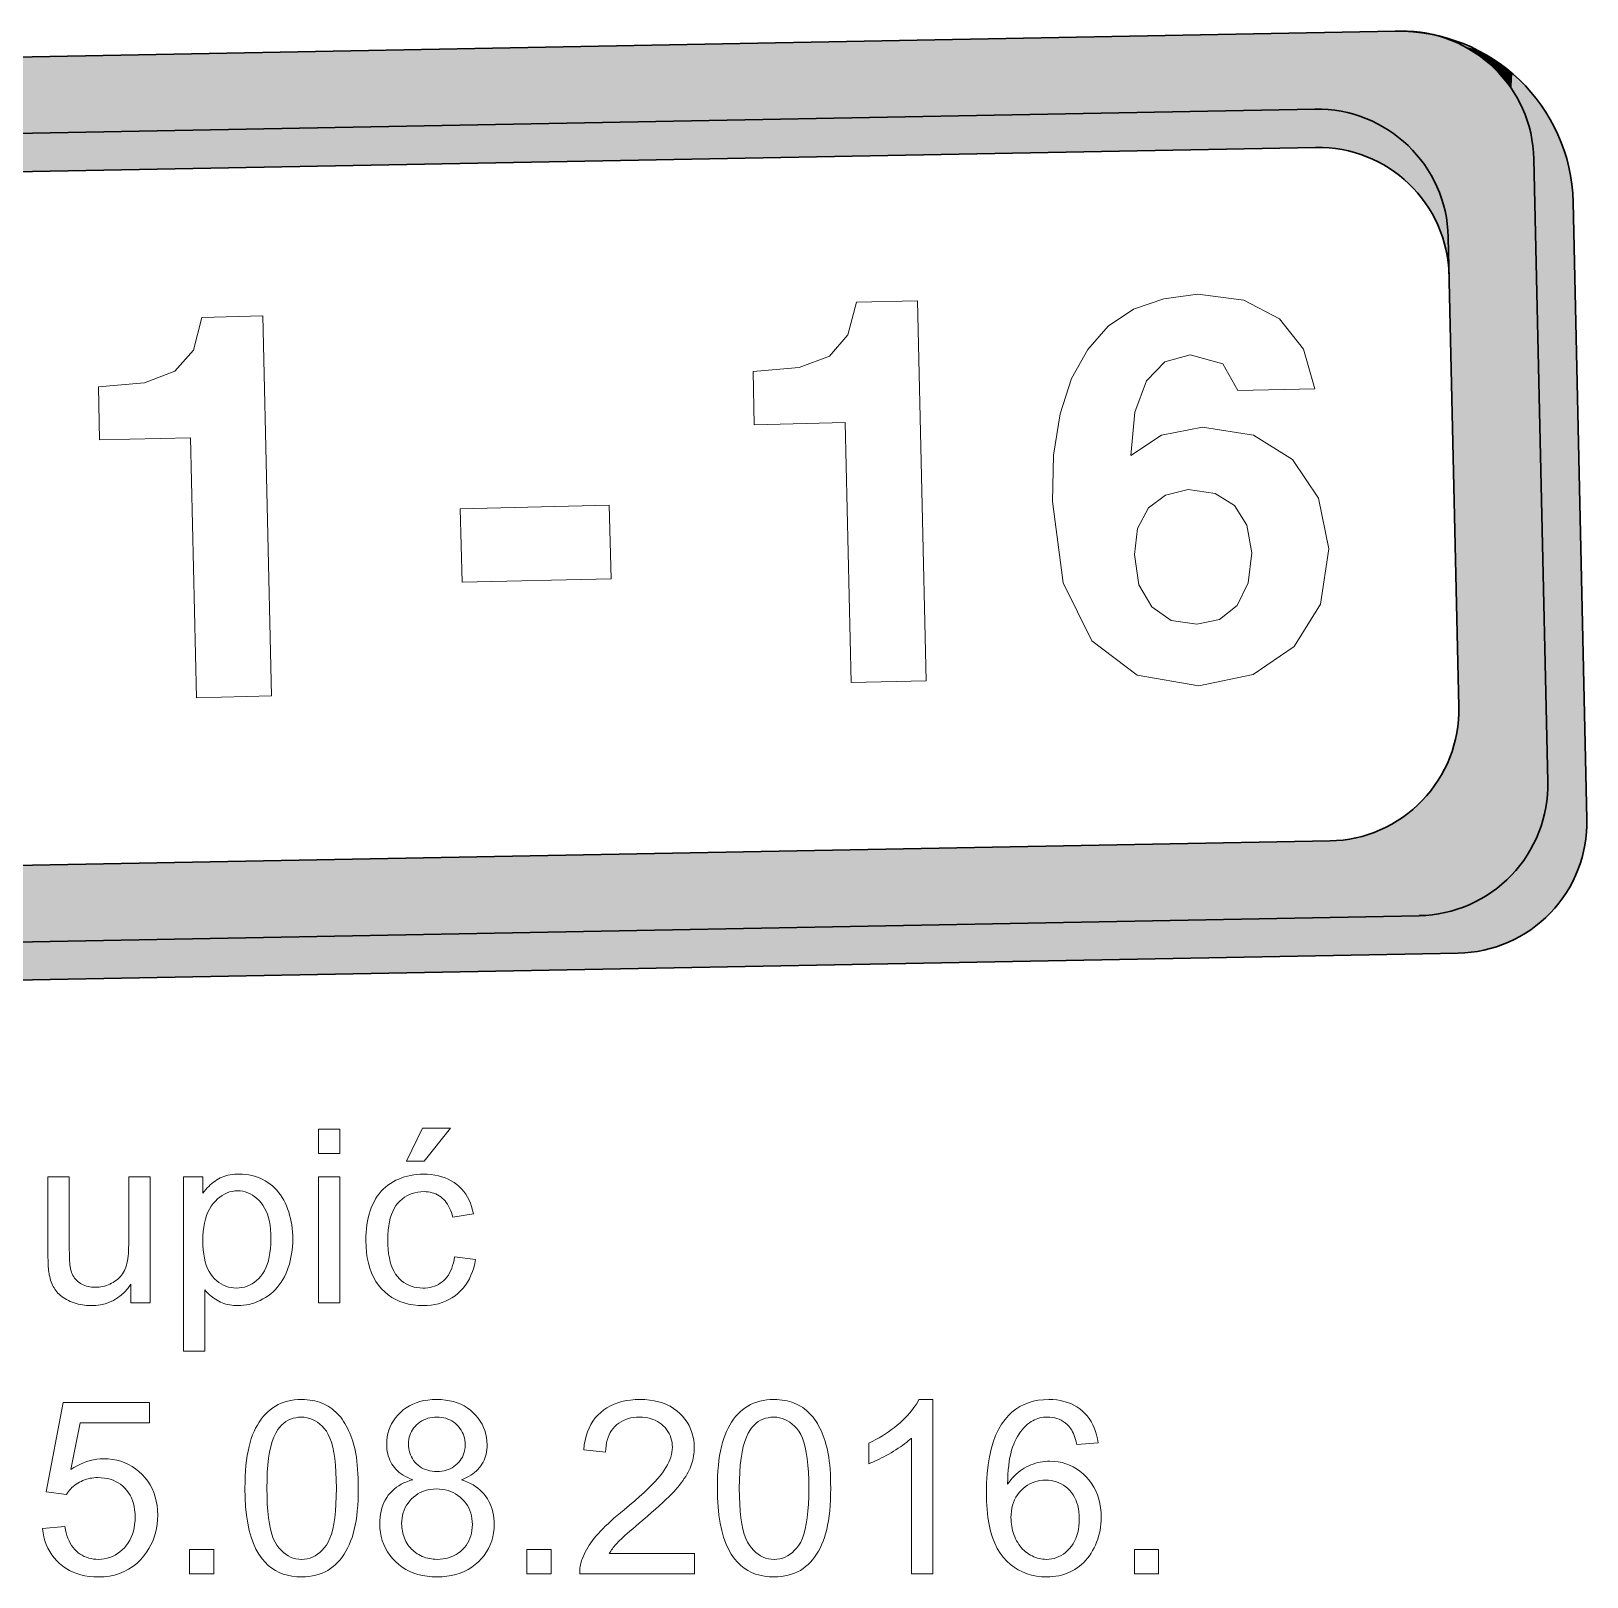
# Model space of a CAD drawing. Extents: x -99 to 297, y 0 to 420.
# Drawn here: x -55.1 to -23.76, y 61.86 to 93 of the extents above; entities that cross this region are included whole.
import ezdxf

# ---------------------------------------------------------------- set-up
doc = ezdxf.new("R2010")
doc.units = 0

msp = doc.modelspace()

# ---------------------------------------------------------------- linework, layer by layer
at = {"color": 7, "lineweight": 30}
for p, q in [((-95.924, 91.719), (-27.622, 93.001)), ((-93.91, 90.216), (-29.241, 91.43)), ((-93.123, 89.461), (-29.224, 90.66)), ((-93.6, 75.474), (-28.931, 76.688)), ((-95.546, 73.897), (-27.138, 75.181)), ((-94.652, 73.144), (-26.351, 74.426))]:
    msp.add_line(p, q, dxfattribs=at)
at = {"color": 7, "lineweight": 30, "ltscale": 0.313645}
msp.add_line((-24.827, 90.422), (-24.548, 77.879), dxfattribs=at)
at = {"color": 7, "lineweight": 30, "ltscale": 0.310971}
msp.add_line((-24.037, 89.56), (-23.761, 77.124), dxfattribs=at)
at = {"color": 7, "lineweight": 30, "ltscale": 0.236645}
msp.add_line((-26.552, 88.849), (-26.342, 79.386), dxfattribs=at)
at = {"color": 1, "lineweight": 13}
for points in [[(-38.702, 85.116), (-38.58, 79.881), (-37.068, 79.916), (-37.247, 87.572), (-38.474, 87.543), (-38.645, 86.882), (-39.018, 86.457), (-39.626, 86.223), (-40.479, 86.149), (-40.556, 86.147), (-40.531, 85.073)], [(-29.239, 85.797), (-29.466, 86.592), (-29.951, 87.205), (-30.672, 87.583), (-31.596, 87.704), (-32.284, 87.611), (-32.893, 87.4), (-33.4, 87.059), (-33.816, 86.589), (-34.142, 86.001), (-34.367, 85.294), (-34.501, 84.458), (-34.523, 83.526), (-34.309, 81.887), (-33.734, 80.717), (-32.819, 80.026), (-31.576, 79.814), (-30.485, 80.037), (-29.655, 80.604), (-29.127, 81.46), (-28.955, 82.571), (-29.166, 83.596), (-29.688, 84.373), (-30.477, 84.859), (-31.5, 85.021), (-32.329, 84.859), (-32.944, 84.451), (-32.866, 85.329), (-32.629, 85.959), (-32.265, 86.34), (-31.754, 86.484), (-31.092, 86.302), (-30.794, 85.761)], [(-51.889, 84.808), (-51.766, 79.573), (-50.255, 79.608), (-50.434, 87.264), (-51.66, 87.235), (-51.831, 86.574), (-52.205, 86.149), (-52.813, 85.915), (-53.666, 85.841), (-53.743, 85.839), (-53.718, 84.766)], [(-31.789, 83.765), (-31.25, 83.69), (-30.861, 83.447), (-30.61, 83.048), (-30.51, 82.491), (-30.583, 81.887), (-30.803, 81.432), (-31.158, 81.15), (-31.616, 81.052), (-32.133, 81.127), (-32.523, 81.403), (-32.785, 81.846), (-32.876, 82.458), (-32.812, 82.985), (-32.591, 83.396), (-32.246, 83.656)], [(-46.453, 83.379), (-46.418, 81.9), (-43.417, 81.971), (-43.452, 83.449)]]:
    msp.add_lwpolyline(points, close=True, dxfattribs=at)
at = {"color": 7, "lineweight": 13}
for points in [[(-49.309, 70.387), (-49.309, 70.881), (-48.879, 70.881), (-48.879, 70.387)], [(-47.535, 70.232), (-47.217, 70.9), (-46.654, 70.9), (-47.179, 70.232)], [(-53.088, 67.381), (-53.088, 67.754), (-53.149, 67.672), (-53.215, 67.599), (-53.285, 67.535), (-53.359, 67.479), (-53.437, 67.431), (-53.52, 67.393), (-53.606, 67.363), (-53.698, 67.341), (-53.793, 67.328), (-53.892, 67.324), (-53.937, 67.325), (-53.981, 67.327), (-54.024, 67.332), (-54.067, 67.338), (-54.109, 67.345), (-54.151, 67.355), (-54.192, 67.366), (-54.232, 67.379), (-54.272, 67.394), (-54.311, 67.41), (-54.349, 67.428), (-54.385, 67.446), (-54.419, 67.465), (-54.451, 67.486), (-54.481, 67.507), (-54.509, 67.529), (-54.535, 67.552), (-54.559, 67.576), (-54.58, 67.6), (-54.6, 67.626), (-54.619, 67.653), (-54.636, 67.68), (-54.652, 67.709), (-54.667, 67.739), (-54.681, 67.771), (-54.693, 67.803), (-54.705, 67.837), (-54.715, 67.872), (-54.725, 67.908), (-54.733, 67.945), (-54.738, 67.971), (-54.742, 68.001), (-54.746, 68.034), (-54.75, 68.07), (-54.753, 68.108), (-54.755, 68.15), (-54.757, 68.194), (-54.758, 68.242), (-54.759, 68.292), (-54.759, 68.346), (-54.759, 69.917), (-54.329, 69.917), (-54.329, 68.51), (-54.329, 68.445), (-54.328, 68.385), (-54.327, 68.328), (-54.325, 68.276), (-54.323, 68.229), (-54.32, 68.186), (-54.316, 68.147), (-54.313, 68.112), (-54.308, 68.082), (-54.303, 68.057), (-54.294, 68.024), (-54.283, 67.992), (-54.271, 67.962), (-54.256, 67.933), (-54.24, 67.906), (-54.222, 67.88), (-54.202, 67.855), (-54.18, 67.832), (-54.157, 67.811), (-54.131, 67.791), (-54.104, 67.772), (-54.076, 67.756), (-54.047, 67.741), (-54.016, 67.729), (-53.984, 67.718), (-53.951, 67.709), (-53.917, 67.703), (-53.881, 67.698), (-53.845, 67.695), (-53.807, 67.694), (-53.768, 67.695), (-53.73, 67.698), (-53.693, 67.703), (-53.656, 67.71), (-53.619, 67.719), (-53.583, 67.73), (-53.547, 67.743), (-53.512, 67.757), (-53.478, 67.774), (-53.444, 67.793), (-53.411, 67.814), (-53.38, 67.836), (-53.351, 67.859), (-53.324, 67.884), (-53.299, 67.91), (-53.276, 67.938), (-53.255, 67.967), (-53.236, 67.997), (-53.219, 68.029), (-53.204, 68.063), (-53.19, 68.099), (-53.178, 68.137), (-53.168, 68.179), (-53.159, 68.224), (-53.151, 68.272), (-53.145, 68.323), (-53.14, 68.377), (-53.136, 68.435), (-53.134, 68.495), (-53.133, 68.558), (-53.133, 69.917), (-52.704, 69.917), (-52.704, 67.381)], [(-52.03, 66.41), (-52.03, 69.917), (-51.639, 69.917), (-51.639, 69.587), (-51.611, 69.625), (-51.582, 69.661), (-51.552, 69.695), (-51.522, 69.726), (-51.491, 69.756), (-51.46, 69.784), (-51.427, 69.811), (-51.394, 69.835), (-51.36, 69.857), (-51.326, 69.877), (-51.29, 69.896), (-51.253, 69.912), (-51.215, 69.927), (-51.175, 69.939), (-51.133, 69.95), (-51.09, 69.959), (-51.046, 69.965), (-51, 69.97), (-50.952, 69.973), (-50.903, 69.974), (-50.839, 69.972), (-50.777, 69.967), (-50.715, 69.959), (-50.656, 69.947), (-50.598, 69.932), (-50.541, 69.914), (-50.486, 69.892), (-50.433, 69.867), (-50.381, 69.839), (-50.33, 69.807), (-50.282, 69.772), (-50.236, 69.735), (-50.192, 69.694), (-50.151, 69.651), (-50.113, 69.605), (-50.076, 69.557), (-50.042, 69.506), (-50.011, 69.452), (-49.982, 69.395), (-49.956, 69.335), (-49.932, 69.274), (-49.91, 69.211), (-49.891, 69.147), (-49.875, 69.082), (-49.861, 69.016), (-49.849, 68.949), (-49.84, 68.881), (-49.834, 68.811), (-49.83, 68.74), (-49.829, 68.668), (-49.83, 68.591), (-49.835, 68.516), (-49.842, 68.442), (-49.851, 68.369), (-49.864, 68.298), (-49.879, 68.229), (-49.897, 68.161), (-49.918, 68.095), (-49.942, 68.03), (-49.969, 67.967), (-49.998, 67.906), (-50.03, 67.849), (-50.064, 67.794), (-50.101, 67.741), (-50.14, 67.692), (-50.182, 67.646), (-50.226, 67.603), (-50.273, 67.562), (-50.323, 67.525), (-50.375, 67.49), (-50.428, 67.458), (-50.482, 67.43), (-50.537, 67.405), (-50.592, 67.384), (-50.648, 67.365), (-50.704, 67.35), (-50.761, 67.339), (-50.818, 67.331), (-50.876, 67.326), (-50.934, 67.324), (-50.977, 67.325), (-51.019, 67.328), (-51.059, 67.332), (-51.099, 67.338), (-51.138, 67.347), (-51.176, 67.357), (-51.214, 67.368), (-51.25, 67.382), (-51.285, 67.397), (-51.32, 67.415), (-51.354, 67.433), (-51.386, 67.453), (-51.417, 67.473), (-51.447, 67.495), (-51.475, 67.517), (-51.503, 67.541), (-51.529, 67.565), (-51.554, 67.59), (-51.578, 67.617), (-51.601, 67.644), (-51.601, 66.41)], [(-49.309, 67.381), (-49.309, 69.917), (-48.879, 69.917), (-48.879, 67.381)], [(-46.57, 68.31), (-46.148, 68.255), (-46.164, 68.17), (-46.184, 68.088), (-46.209, 68.01), (-46.238, 67.936), (-46.271, 67.866), (-46.308, 67.799), (-46.35, 67.736), (-46.397, 67.677), (-46.447, 67.622), (-46.502, 67.571), (-46.56, 67.524), (-46.621, 67.482), (-46.685, 67.445), (-46.751, 67.413), (-46.82, 67.386), (-46.891, 67.363), (-46.965, 67.346), (-47.042, 67.334), (-47.121, 67.326), (-47.203, 67.324), (-47.305, 67.327), (-47.403, 67.338), (-47.497, 67.355), (-47.587, 67.378), (-47.672, 67.409), (-47.754, 67.446), (-47.831, 67.491), (-47.905, 67.542), (-47.974, 67.6), (-48.04, 67.664), (-48.1, 67.735), (-48.154, 67.812), (-48.201, 67.895), (-48.242, 67.983), (-48.277, 68.078), (-48.305, 68.179), (-48.327, 68.285), (-48.343, 68.397), (-48.353, 68.515), (-48.356, 68.639), (-48.355, 68.721), (-48.351, 68.8), (-48.344, 68.877), (-48.334, 68.952), (-48.322, 69.024), (-48.307, 69.095), (-48.289, 69.164), (-48.269, 69.231), (-48.246, 69.295), (-48.22, 69.358), (-48.191, 69.418), (-48.16, 69.475), (-48.125, 69.529), (-48.088, 69.58), (-48.048, 69.628), (-48.005, 69.672), (-47.96, 69.714), (-47.911, 69.752), (-47.86, 69.788), (-47.806, 69.82), (-47.75, 69.849), (-47.692, 69.875), (-47.634, 69.899), (-47.575, 69.919), (-47.515, 69.936), (-47.454, 69.949), (-47.392, 69.96), (-47.329, 69.968), (-47.265, 69.972), (-47.2, 69.974), (-47.119, 69.972), (-47.041, 69.966), (-46.966, 69.955), (-46.894, 69.941), (-46.825, 69.922), (-46.759, 69.899), (-46.696, 69.872), (-46.636, 69.84), (-46.579, 69.805), (-46.525, 69.765), (-46.474, 69.722), (-46.427, 69.675), (-46.384, 69.624), (-46.345, 69.57), (-46.309, 69.512), (-46.278, 69.451), (-46.25, 69.387), (-46.225, 69.319), (-46.205, 69.247), (-46.188, 69.172), (-46.606, 69.107), (-46.619, 69.157), (-46.634, 69.204), (-46.65, 69.249), (-46.668, 69.291), (-46.689, 69.331), (-46.711, 69.368), (-46.735, 69.403), (-46.76, 69.435), (-46.788, 69.465), (-46.817, 69.492), (-46.848, 69.516), (-46.88, 69.538), (-46.914, 69.557), (-46.949, 69.574), (-46.985, 69.588), (-47.022, 69.6), (-47.061, 69.609), (-47.1, 69.616), (-47.141, 69.619), (-47.184, 69.621), (-47.247, 69.618), (-47.309, 69.611), (-47.368, 69.6), (-47.424, 69.583), (-47.478, 69.562), (-47.53, 69.537), (-47.579, 69.507), (-47.625, 69.472), (-47.67, 69.432), (-47.711, 69.388), (-47.75, 69.339), (-47.784, 69.284), (-47.815, 69.224), (-47.841, 69.158), (-47.864, 69.087), (-47.882, 69.011), (-47.896, 68.929), (-47.906, 68.842), (-47.912, 68.749), (-47.914, 68.651), (-47.912, 68.552), (-47.906, 68.458), (-47.897, 68.37), (-47.883, 68.287), (-47.865, 68.21), (-47.844, 68.139), (-47.818, 68.073), (-47.789, 68.013), (-47.756, 67.958), (-47.719, 67.909), (-47.678, 67.865), (-47.635, 67.825), (-47.59, 67.791), (-47.543, 67.761), (-47.493, 67.735), (-47.441, 67.714), (-47.386, 67.698), (-47.329, 67.687), (-47.269, 67.68), (-47.208, 67.677), (-47.158, 67.679), (-47.11, 67.683), (-47.063, 67.691), (-47.019, 67.702), (-46.975, 67.716), (-46.934, 67.733), (-46.894, 67.753), (-46.856, 67.777), (-46.82, 67.803), (-46.785, 67.832), (-46.752, 67.865), (-46.722, 67.901), (-46.694, 67.941), (-46.669, 67.983), (-46.647, 68.029), (-46.626, 68.079), (-46.609, 68.132), (-46.593, 68.188), (-46.58, 68.247)], [(-51.641, 68.635), (-51.639, 68.539), (-51.633, 68.449), (-51.623, 68.364), (-51.609, 68.284), (-51.592, 68.209), (-51.57, 68.139), (-51.544, 68.075), (-51.514, 68.015), (-51.481, 67.961), (-51.443, 67.911), (-51.402, 67.867), (-51.36, 67.827), (-51.317, 67.792), (-51.271, 67.762), (-51.224, 67.736), (-51.175, 67.715), (-51.125, 67.698), (-51.072, 67.687), (-51.019, 67.68), (-50.963, 67.677), (-50.907, 67.68), (-50.852, 67.687), (-50.799, 67.699), (-50.747, 67.716), (-50.697, 67.738), (-50.649, 67.765), (-50.602, 67.796), (-50.557, 67.832), (-50.514, 67.874), (-50.472, 67.92), (-50.434, 67.971), (-50.399, 68.027), (-50.368, 68.089), (-50.342, 68.156), (-50.319, 68.228), (-50.301, 68.306), (-50.287, 68.389), (-50.276, 68.478), (-50.27, 68.571), (-50.268, 68.67), (-50.27, 68.765), (-50.276, 68.855), (-50.286, 68.939), (-50.3, 69.019), (-50.318, 69.094), (-50.34, 69.164), (-50.366, 69.23), (-50.396, 69.29), (-50.43, 69.346), (-50.468, 69.396), (-50.508, 69.442), (-50.551, 69.483), (-50.594, 69.519), (-50.64, 69.551), (-50.686, 69.577), (-50.735, 69.599), (-50.785, 69.616), (-50.836, 69.628), (-50.889, 69.635), (-50.944, 69.637), (-50.998, 69.635), (-51.051, 69.627), (-51.103, 69.614), (-51.153, 69.596), (-51.203, 69.573), (-51.251, 69.545), (-51.297, 69.512), (-51.343, 69.473), (-51.387, 69.429), (-51.43, 69.381), (-51.47, 69.327), (-51.506, 69.269), (-51.538, 69.206), (-51.565, 69.138), (-51.588, 69.066), (-51.607, 68.989), (-51.622, 68.907), (-51.633, 68.821), (-51.639, 68.73)], [(-54.869, 62.836), (-54.418, 62.874), (-54.406, 62.809), (-54.392, 62.748), (-54.376, 62.691), (-54.356, 62.636), (-54.334, 62.585), (-54.31, 62.537), (-54.283, 62.493), (-54.253, 62.451), (-54.22, 62.413), (-54.185, 62.378), (-54.148, 62.347), (-54.109, 62.319), (-54.069, 62.294), (-54.027, 62.272), (-53.983, 62.254), (-53.939, 62.239), (-53.892, 62.227), (-53.845, 62.219), (-53.795, 62.214), (-53.744, 62.212), (-53.683, 62.215), (-53.624, 62.222), (-53.567, 62.233), (-53.511, 62.25), (-53.458, 62.271), (-53.406, 62.297), (-53.357, 62.327), (-53.309, 62.362), (-53.263, 62.402), (-53.219, 62.446), (-53.178, 62.495), (-53.142, 62.546), (-53.11, 62.601), (-53.082, 62.658), (-53.058, 62.719), (-53.039, 62.782), (-53.024, 62.849), (-53.013, 62.919), (-53.006, 62.991), (-53.004, 63.067), (-53.006, 63.139), (-53.013, 63.208), (-53.023, 63.274), (-53.037, 63.336), (-53.056, 63.396), (-53.079, 63.452), (-53.106, 63.506), (-53.137, 63.556), (-53.172, 63.603), (-53.211, 63.647), (-53.253, 63.688), (-53.299, 63.724), (-53.346, 63.756), (-53.396, 63.783), (-53.449, 63.807), (-53.505, 63.826), (-53.563, 63.841), (-53.623, 63.851), (-53.686, 63.858), (-53.752, 63.86), (-53.793, 63.859), (-53.833, 63.856), (-53.873, 63.851), (-53.911, 63.845), (-53.949, 63.836), (-53.986, 63.826), (-54.023, 63.814), (-54.058, 63.799), (-54.093, 63.783), (-54.126, 63.765), (-54.159, 63.746), (-54.19, 63.725), (-54.22, 63.704), (-54.249, 63.681), (-54.276, 63.657), (-54.301, 63.632), (-54.325, 63.606), (-54.348, 63.579), (-54.369, 63.55), (-54.389, 63.521), (-54.793, 63.573), (-54.454, 65.371), (-52.713, 65.371), (-52.713, 64.96), (-54.11, 64.96), (-54.298, 64.02), (-54.235, 64.061), (-54.171, 64.099), (-54.106, 64.132), (-54.041, 64.16), (-53.975, 64.184), (-53.909, 64.204), (-53.842, 64.22), (-53.774, 64.231), (-53.706, 64.237), (-53.637, 64.239), (-53.547, 64.236), (-53.459, 64.227), (-53.375, 64.211), (-53.293, 64.189), (-53.214, 64.16), (-53.139, 64.125), (-53.065, 64.084), (-52.995, 64.036), (-52.928, 63.982), (-52.863, 63.922), (-52.804, 63.856), (-52.75, 63.788), (-52.703, 63.715), (-52.662, 63.639), (-52.627, 63.559), (-52.599, 63.475), (-52.577, 63.388), (-52.561, 63.298), (-52.551, 63.203), (-52.548, 63.105), (-52.551, 63.012), (-52.559, 62.92), (-52.573, 62.832), (-52.593, 62.746), (-52.618, 62.662), (-52.648, 62.582), (-52.684, 62.503), (-52.726, 62.428), (-52.773, 62.355), (-52.825, 62.284), (-52.895, 62.203), (-52.97, 62.131), (-53.049, 62.067), (-53.134, 62.012), (-53.223, 61.965), (-53.318, 61.927), (-53.417, 61.897), (-53.521, 61.876), (-53.63, 61.863), (-53.744, 61.859), (-53.838, 61.862), (-53.928, 61.87), (-54.015, 61.883), (-54.098, 61.902), (-54.178, 61.926), (-54.254, 61.955), (-54.327, 61.99), (-54.396, 62.03), (-54.462, 62.076), (-54.524, 62.126), (-54.582, 62.182), (-54.634, 62.24), (-54.682, 62.303), (-54.724, 62.368), (-54.761, 62.437), (-54.793, 62.51), (-54.82, 62.586), (-54.841, 62.666), (-54.858, 62.749)], [(-50.791, 63.645), (-50.79, 63.767), (-50.786, 63.883), (-50.78, 63.996), (-50.771, 64.103), (-50.759, 64.205), (-50.745, 64.303), (-50.729, 64.395), (-50.709, 64.483), (-50.688, 64.566), (-50.663, 64.644), (-50.637, 64.718), (-50.607, 64.788), (-50.576, 64.855), (-50.541, 64.919), (-50.505, 64.979), (-50.465, 65.036), (-50.424, 65.089), (-50.38, 65.139), (-50.333, 65.185), (-50.284, 65.228), (-50.232, 65.267), (-50.178, 65.302), (-50.121, 65.332), (-50.062, 65.359), (-49.999, 65.382), (-49.935, 65.4), (-49.867, 65.415), (-49.798, 65.425), (-49.725, 65.431), (-49.65, 65.433), (-49.594, 65.432), (-49.54, 65.429), (-49.487, 65.423), (-49.436, 65.415), (-49.386, 65.405), (-49.337, 65.392), (-49.289, 65.378), (-49.244, 65.36), (-49.199, 65.341), (-49.156, 65.32), (-49.114, 65.296), (-49.074, 65.27), (-49.035, 65.243), (-48.998, 65.213), (-48.962, 65.181), (-48.927, 65.147), (-48.895, 65.112), (-48.863, 65.074), (-48.833, 65.034), (-48.805, 64.993), (-48.778, 64.949), (-48.752, 64.903), (-48.727, 64.856), (-48.704, 64.807), (-48.681, 64.756), (-48.66, 64.703), (-48.64, 64.648), (-48.621, 64.591), (-48.604, 64.533), (-48.588, 64.472), (-48.573, 64.409), (-48.559, 64.341), (-48.547, 64.269), (-48.537, 64.193), (-48.528, 64.112), (-48.521, 64.027), (-48.516, 63.938), (-48.512, 63.845), (-48.51, 63.747), (-48.509, 63.645), (-48.51, 63.524), (-48.514, 63.408), (-48.52, 63.297), (-48.529, 63.19), (-48.54, 63.088), (-48.554, 62.991), (-48.571, 62.899), (-48.59, 62.811), (-48.611, 62.729), (-48.635, 62.651), (-48.662, 62.577), (-48.691, 62.506), (-48.723, 62.439), (-48.757, 62.375), (-48.793, 62.315), (-48.832, 62.258), (-48.874, 62.205), (-48.918, 62.155), (-48.965, 62.109), (-49.014, 62.066), (-49.065, 62.026), (-49.12, 61.991), (-49.177, 61.96), (-49.236, 61.933), (-49.299, 61.911), (-49.364, 61.892), (-49.431, 61.878), (-49.502, 61.867), (-49.574, 61.861), (-49.65, 61.859), (-49.749, 61.863), (-49.844, 61.874), (-49.934, 61.892), (-50.02, 61.917), (-50.102, 61.95), (-50.179, 61.99), (-50.252, 62.037), (-50.321, 62.091), (-50.385, 62.153), (-50.445, 62.222), (-50.511, 62.315), (-50.57, 62.419), (-50.622, 62.534), (-50.667, 62.659), (-50.705, 62.796), (-50.736, 62.944), (-50.76, 63.103), (-50.777, 63.272), (-50.788, 63.453)], [(-47.411, 63.817), (-47.463, 63.837), (-47.512, 63.859), (-47.559, 63.883), (-47.602, 63.908), (-47.643, 63.936), (-47.682, 63.964), (-47.717, 63.995), (-47.75, 64.027), (-47.78, 64.061), (-47.807, 64.096), (-47.831, 64.133), (-47.853, 64.172), (-47.873, 64.211), (-47.889, 64.253), (-47.904, 64.295), (-47.915, 64.34), (-47.924, 64.385), (-47.931, 64.432), (-47.934, 64.481), (-47.936, 64.531), (-47.933, 64.606), (-47.925, 64.679), (-47.911, 64.749), (-47.892, 64.817), (-47.867, 64.882), (-47.837, 64.945), (-47.801, 65.006), (-47.76, 65.064), (-47.713, 65.12), (-47.661, 65.173), (-47.604, 65.222), (-47.544, 65.267), (-47.48, 65.306), (-47.413, 65.339), (-47.341, 65.368), (-47.266, 65.391), (-47.188, 65.41), (-47.106, 65.423), (-47.02, 65.43), (-46.931, 65.433), (-46.841, 65.43), (-46.754, 65.422), (-46.672, 65.409), (-46.593, 65.39), (-46.517, 65.367), (-46.445, 65.337), (-46.377, 65.303), (-46.312, 65.263), (-46.251, 65.217), (-46.193, 65.167), (-46.14, 65.112), (-46.092, 65.056), (-46.05, 64.997), (-46.014, 64.935), (-45.983, 64.872), (-45.958, 64.806), (-45.939, 64.737), (-45.925, 64.667), (-45.916, 64.594), (-45.914, 64.519), (-45.915, 64.471), (-45.919, 64.424), (-45.925, 64.378), (-45.934, 64.334), (-45.946, 64.291), (-45.96, 64.249), (-45.976, 64.209), (-45.995, 64.17), (-46.017, 64.132), (-46.041, 64.095), (-46.068, 64.06), (-46.098, 64.026), (-46.13, 63.994), (-46.165, 63.964), (-46.202, 63.935), (-46.242, 63.908), (-46.285, 63.883), (-46.331, 63.859), (-46.379, 63.837), (-46.429, 63.817), (-46.366, 63.794), (-46.307, 63.77), (-46.25, 63.742), (-46.196, 63.712), (-46.145, 63.679), (-46.098, 63.644), (-46.054, 63.607), (-46.012, 63.566), (-45.974, 63.523), (-45.939, 63.478), (-45.907, 63.43), (-45.878, 63.381), (-45.853, 63.329), (-45.831, 63.276), (-45.812, 63.221), (-45.797, 63.164), (-45.786, 63.106), (-45.777, 63.045), (-45.772, 62.983), (-45.77, 62.919), (-45.774, 62.831), (-45.783, 62.745), (-45.799, 62.663), (-45.821, 62.583), (-45.85, 62.506), (-45.885, 62.432), (-45.926, 62.361), (-45.974, 62.293), (-46.028, 62.227), (-46.088, 62.165), (-46.153, 62.107), (-46.223, 62.055), (-46.296, 62.009), (-46.374, 61.969), (-46.456, 61.935), (-46.541, 61.908), (-46.631, 61.887), (-46.724, 61.871), (-46.822, 61.862), (-46.924, 61.859), (-47.025, 61.862), (-47.123, 61.871), (-47.216, 61.887), (-47.306, 61.908), (-47.391, 61.936), (-47.473, 61.97), (-47.551, 62.009), (-47.624, 62.055), (-47.694, 62.108), (-47.759, 62.166), (-47.819, 62.229), (-47.873, 62.295), (-47.921, 62.364), (-47.962, 62.436), (-47.997, 62.511), (-48.026, 62.589), (-48.048, 62.67), (-48.064, 62.754), (-48.073, 62.841), (-48.077, 62.931), (-48.075, 62.998), (-48.07, 63.063), (-48.061, 63.126), (-48.049, 63.186), (-48.033, 63.245), (-48.014, 63.301), (-47.992, 63.355), (-47.966, 63.406), (-47.936, 63.456), (-47.904, 63.503), (-47.867, 63.547), (-47.828, 63.589), (-47.786, 63.628), (-47.742, 63.664), (-47.694, 63.697), (-47.643, 63.726), (-47.589, 63.753), (-47.533, 63.777), (-47.473, 63.799)], [(-41.736, 62.332), (-41.736, 61.919), (-44.049, 61.919), (-44.049, 61.95), (-44.049, 61.98), (-44.047, 62.011), (-44.043, 62.041), (-44.039, 62.071), (-44.033, 62.101), (-44.026, 62.13), (-44.018, 62.159), (-44.009, 62.188), (-43.999, 62.217), (-43.98, 62.264), (-43.959, 62.311), (-43.936, 62.358), (-43.911, 62.405), (-43.884, 62.452), (-43.855, 62.498), (-43.823, 62.545), (-43.79, 62.591), (-43.754, 62.637), (-43.716, 62.683), (-43.675, 62.729), (-43.631, 62.777), (-43.584, 62.827), (-43.533, 62.878), (-43.478, 62.93), (-43.42, 62.984), (-43.359, 63.039), (-43.294, 63.095), (-43.226, 63.153), (-43.154, 63.213), (-43.043, 63.304), (-42.94, 63.392), (-42.845, 63.476), (-42.756, 63.556), (-42.676, 63.632), (-42.602, 63.704), (-42.536, 63.773), (-42.478, 63.837), (-42.426, 63.897), (-42.383, 63.954), (-42.344, 64.008), (-42.31, 64.062), (-42.28, 64.115), (-42.254, 64.168), (-42.232, 64.22), (-42.214, 64.271), (-42.2, 64.322), (-42.19, 64.372), (-42.184, 64.422), (-42.182, 64.471), (-42.184, 64.521), (-42.189, 64.57), (-42.198, 64.617), (-42.211, 64.663), (-42.228, 64.706), (-42.248, 64.749), (-42.272, 64.789), (-42.299, 64.828), (-42.33, 64.866), (-42.365, 64.902), (-42.402, 64.935), (-42.442, 64.965), (-42.484, 64.991), (-42.529, 65.014), (-42.575, 65.033), (-42.624, 65.049), (-42.675, 65.062), (-42.728, 65.07), (-42.783, 65.076), (-42.841, 65.077), (-42.902, 65.075), (-42.96, 65.07), (-43.016, 65.061), (-43.069, 65.048), (-43.12, 65.031), (-43.169, 65.01), (-43.215, 64.986), (-43.258, 64.958), (-43.299, 64.927), (-43.338, 64.891), (-43.373, 64.852), (-43.405, 64.811), (-43.433, 64.767), (-43.457, 64.719), (-43.478, 64.669), (-43.495, 64.616), (-43.508, 64.56), (-43.518, 64.501), (-43.524, 64.44), (-43.526, 64.375), (-43.968, 64.421), (-43.956, 64.517), (-43.94, 64.609), (-43.918, 64.696), (-43.891, 64.779), (-43.86, 64.856), (-43.823, 64.929), (-43.781, 64.997), (-43.735, 65.061), (-43.683, 65.12), (-43.626, 65.174), (-43.565, 65.223), (-43.5, 65.267), (-43.431, 65.306), (-43.357, 65.34), (-43.28, 65.368), (-43.198, 65.392), (-43.113, 65.41), (-43.023, 65.423), (-42.929, 65.43), (-42.831, 65.433), (-42.733, 65.43), (-42.638, 65.422), (-42.548, 65.408), (-42.462, 65.388), (-42.38, 65.363), (-42.303, 65.333), (-42.229, 65.296), (-42.16, 65.254), (-42.095, 65.207), (-42.034, 65.154), (-41.978, 65.097), (-41.928, 65.037), (-41.884, 64.974), (-41.846, 64.909), (-41.814, 64.841), (-41.787, 64.77), (-41.767, 64.697), (-41.752, 64.621), (-41.743, 64.543), (-41.74, 64.461), (-41.741, 64.419), (-41.744, 64.378), (-41.748, 64.336), (-41.754, 64.294), (-41.762, 64.253), (-41.771, 64.212), (-41.782, 64.171), (-41.795, 64.13), (-41.81, 64.089), (-41.826, 64.048), (-41.845, 64.008), (-41.865, 63.966), (-41.888, 63.925), (-41.913, 63.883), (-41.941, 63.84), (-41.97, 63.797), (-42.002, 63.754), (-42.036, 63.71), (-42.073, 63.666), (-42.112, 63.621), (-42.154, 63.574), (-42.202, 63.525), (-42.255, 63.471), (-42.313, 63.415), (-42.377, 63.355), (-42.446, 63.292), (-42.52, 63.225), (-42.599, 63.155), (-42.684, 63.082), (-42.774, 63.005), (-42.849, 62.942), (-42.918, 62.884), (-42.981, 62.829), (-43.039, 62.779), (-43.092, 62.733), (-43.139, 62.691), (-43.18, 62.653), (-43.216, 62.619), (-43.246, 62.59), (-43.271, 62.565), (-43.292, 62.541), (-43.313, 62.518), (-43.333, 62.495), (-43.352, 62.472), (-43.371, 62.448), (-43.389, 62.425), (-43.406, 62.402), (-43.422, 62.379), (-43.437, 62.355), (-43.452, 62.332)], [(-41.275, 63.645), (-41.274, 63.767), (-41.27, 63.883), (-41.263, 63.996), (-41.254, 64.103), (-41.243, 64.205), (-41.229, 64.303), (-41.212, 64.395), (-41.193, 64.483), (-41.171, 64.566), (-41.147, 64.644), (-41.12, 64.718), (-41.091, 64.788), (-41.059, 64.855), (-41.025, 64.919), (-40.988, 64.979), (-40.949, 65.036), (-40.907, 65.089), (-40.863, 65.139), (-40.817, 65.185), (-40.767, 65.228), (-40.716, 65.267), (-40.662, 65.302), (-40.605, 65.332), (-40.545, 65.359), (-40.483, 65.382), (-40.418, 65.4), (-40.351, 65.415), (-40.281, 65.425), (-40.209, 65.431), (-40.134, 65.433), (-40.078, 65.432), (-40.024, 65.429), (-39.971, 65.423), (-39.919, 65.415), (-39.869, 65.405), (-39.82, 65.392), (-39.773, 65.378), (-39.727, 65.36), (-39.683, 65.341), (-39.639, 65.32), (-39.598, 65.296), (-39.557, 65.27), (-39.519, 65.243), (-39.481, 65.213), (-39.445, 65.181), (-39.411, 65.147), (-39.378, 65.112), (-39.347, 65.074), (-39.317, 65.034), (-39.288, 64.993), (-39.261, 64.949), (-39.235, 64.903), (-39.211, 64.856), (-39.187, 64.807), (-39.165, 64.756), (-39.144, 64.703), (-39.124, 64.648), (-39.105, 64.591), (-39.088, 64.533), (-39.071, 64.472), (-39.056, 64.409), (-39.043, 64.341), (-39.031, 64.269), (-39.021, 64.193), (-39.012, 64.112), (-39.005, 64.027), (-38.999, 63.938), (-38.996, 63.845), (-38.993, 63.747), (-38.992, 63.645), (-38.994, 63.524), (-38.997, 63.408), (-39.004, 63.297), (-39.013, 63.19), (-39.024, 63.088), (-39.038, 62.991), (-39.054, 62.899), (-39.073, 62.811), (-39.095, 62.729), (-39.119, 62.651), (-39.145, 62.577), (-39.175, 62.506), (-39.206, 62.439), (-39.24, 62.375), (-39.277, 62.315), (-39.316, 62.258), (-39.357, 62.205), (-39.402, 62.155), (-39.448, 62.109), (-39.497, 62.066), (-39.549, 62.026), (-39.603, 61.991), (-39.66, 61.96), (-39.72, 61.933), (-39.782, 61.911), (-39.847, 61.892), (-39.915, 61.878), (-39.985, 61.867), (-40.058, 61.861), (-40.134, 61.859), (-40.233, 61.863), (-40.327, 61.874), (-40.418, 61.892), (-40.504, 61.917), (-40.585, 61.95), (-40.663, 61.99), (-40.736, 62.037), (-40.804, 62.091), (-40.869, 62.153), (-40.929, 62.222), (-40.994, 62.315), (-41.053, 62.419), (-41.105, 62.534), (-41.15, 62.659), (-41.188, 62.796), (-41.219, 62.944), (-41.244, 63.103), (-41.261, 63.272), (-41.271, 63.453)], [(-36.937, 61.919), (-37.367, 61.919), (-37.367, 64.657), (-37.399, 64.628), (-37.432, 64.598), (-37.468, 64.568), (-37.506, 64.539), (-37.546, 64.509), (-37.588, 64.48), (-37.631, 64.45), (-37.677, 64.42), (-37.724, 64.391), (-37.774, 64.361), (-37.823, 64.332), (-37.872, 64.305), (-37.92, 64.279), (-37.967, 64.255), (-38.013, 64.232), (-38.057, 64.21), (-38.101, 64.19), (-38.144, 64.172), (-38.185, 64.155), (-38.226, 64.139), (-38.226, 64.554), (-38.155, 64.589), (-38.085, 64.625), (-38.018, 64.663), (-37.952, 64.702), (-37.888, 64.742), (-37.826, 64.784), (-37.766, 64.827), (-37.707, 64.872), (-37.651, 64.918), (-37.596, 64.965), (-37.543, 65.013), (-37.494, 65.061), (-37.448, 65.109), (-37.405, 65.156), (-37.365, 65.203), (-37.329, 65.249), (-37.295, 65.296), (-37.265, 65.342), (-37.238, 65.388), (-37.214, 65.433), (-36.937, 65.433)], [(-33.606, 64.562), (-34.034, 64.528), (-34.046, 64.577), (-34.058, 64.624), (-34.072, 64.668), (-34.087, 64.709), (-34.103, 64.747), (-34.12, 64.782), (-34.137, 64.815), (-34.156, 64.845), (-34.175, 64.872), (-34.196, 64.896), (-34.232, 64.931), (-34.269, 64.962), (-34.308, 64.99), (-34.348, 65.014), (-34.391, 65.034), (-34.434, 65.05), (-34.48, 65.063), (-34.527, 65.072), (-34.575, 65.078), (-34.626, 65.08), (-34.666, 65.079), (-34.706, 65.075), (-34.744, 65.069), (-34.782, 65.061), (-34.819, 65.051), (-34.854, 65.038), (-34.889, 65.024), (-34.922, 65.006), (-34.955, 64.987), (-34.986, 64.965), (-35.026, 64.934), (-35.064, 64.9), (-35.1, 64.864), (-35.135, 64.825), (-35.168, 64.783), (-35.199, 64.739), (-35.228, 64.691), (-35.256, 64.641), (-35.282, 64.588), (-35.306, 64.533), (-35.328, 64.474), (-35.348, 64.41), (-35.366, 64.341), (-35.382, 64.267), (-35.395, 64.189), (-35.406, 64.105), (-35.415, 64.017), (-35.422, 63.924), (-35.426, 63.826), (-35.428, 63.724), (-35.396, 63.77), (-35.363, 63.813), (-35.329, 63.855), (-35.293, 63.893), (-35.255, 63.93), (-35.217, 63.963), (-35.177, 63.995), (-35.135, 64.024), (-35.093, 64.05), (-35.048, 64.075), (-35.003, 64.096), (-34.958, 64.116), (-34.912, 64.133), (-34.865, 64.148), (-34.819, 64.161), (-34.771, 64.171), (-34.724, 64.179), (-34.676, 64.185), (-34.627, 64.188), (-34.578, 64.189), (-34.493, 64.186), (-34.411, 64.177), (-34.332, 64.161), (-34.255, 64.139), (-34.18, 64.11), (-34.108, 64.075), (-34.039, 64.034), (-33.972, 63.987), (-33.908, 63.933), (-33.846, 63.873), (-33.789, 63.808), (-33.738, 63.739), (-33.692, 63.666), (-33.653, 63.59), (-33.62, 63.51), (-33.593, 63.427), (-33.571, 63.339), (-33.556, 63.248), (-33.547, 63.154), (-33.544, 63.055), (-33.546, 62.99), (-33.55, 62.925), (-33.557, 62.862), (-33.567, 62.799), (-33.58, 62.737), (-33.595, 62.677), (-33.614, 62.617), (-33.635, 62.558), (-33.659, 62.5), (-33.686, 62.443), (-33.716, 62.388), (-33.747, 62.335), (-33.781, 62.285), (-33.817, 62.238), (-33.855, 62.193), (-33.895, 62.151), (-33.937, 62.112), (-33.982, 62.075), (-34.028, 62.041), (-34.077, 62.009), (-34.127, 61.981), (-34.179, 61.955), (-34.232, 61.933), (-34.286, 61.913), (-34.342, 61.897), (-34.399, 61.883), (-34.457, 61.873), (-34.517, 61.865), (-34.578, 61.861), (-34.64, 61.859), (-34.746, 61.863), (-34.847, 61.875), (-34.945, 61.895), (-35.038, 61.922), (-35.128, 61.958), (-35.213, 62.001), (-35.295, 62.053), (-35.373, 62.112), (-35.446, 62.179), (-35.516, 62.254), (-35.581, 62.338), (-35.638, 62.433), (-35.689, 62.537), (-35.733, 62.652), (-35.771, 62.777), (-35.801, 62.913), (-35.825, 63.058), (-35.842, 63.214), (-35.852, 63.38), (-35.855, 63.557), (-35.852, 63.754), (-35.84, 63.94), (-35.822, 64.115), (-35.795, 64.28), (-35.762, 64.433), (-35.72, 64.575), (-35.672, 64.706), (-35.615, 64.826), (-35.552, 64.934), (-35.48, 65.032), (-35.413, 65.108), (-35.341, 65.176), (-35.264, 65.237), (-35.183, 65.289), (-35.097, 65.333), (-35.006, 65.369), (-34.911, 65.397), (-34.812, 65.417), (-34.708, 65.429), (-34.599, 65.433), (-34.518, 65.431), (-34.44, 65.424), (-34.365, 65.412), (-34.293, 65.396), (-34.224, 65.375), (-34.158, 65.35), (-34.094, 65.32), (-34.034, 65.285), (-33.977, 65.245), (-33.923, 65.201), (-33.872, 65.153), (-33.826, 65.102), (-33.783, 65.047), (-33.745, 64.988), (-33.712, 64.926), (-33.682, 64.86), (-33.657, 64.791), (-33.636, 64.718), (-33.619, 64.642)], [(-50.349, 63.645), (-50.347, 63.478), (-50.341, 63.323), (-50.331, 63.18), (-50.317, 63.048), (-50.299, 62.927), (-50.277, 62.818), (-50.251, 62.721), (-50.22, 62.635), (-50.186, 62.561), (-50.148, 62.498), (-50.106, 62.444), (-50.063, 62.395), (-50.018, 62.352), (-49.971, 62.315), (-49.922, 62.284), (-49.872, 62.258), (-49.819, 62.238), (-49.765, 62.224), (-49.708, 62.215), (-49.65, 62.212), (-49.592, 62.215), (-49.535, 62.224), (-49.481, 62.238), (-49.428, 62.258), (-49.378, 62.284), (-49.329, 62.316), (-49.282, 62.353), (-49.237, 62.396), (-49.193, 62.444), (-49.152, 62.499), (-49.114, 62.562), (-49.08, 62.636), (-49.049, 62.722), (-49.023, 62.82), (-49.001, 62.929), (-48.983, 63.049), (-48.969, 63.181), (-48.959, 63.324), (-48.952, 63.479), (-48.95, 63.645), (-48.952, 63.812), (-48.959, 63.967), (-48.969, 64.111), (-48.983, 64.243), (-49.001, 64.364), (-49.023, 64.473), (-49.049, 64.571), (-49.08, 64.656), (-49.114, 64.731), (-49.152, 64.793), (-49.194, 64.847), (-49.237, 64.896), (-49.282, 64.938), (-49.329, 64.975), (-49.379, 65.006), (-49.43, 65.032), (-49.483, 65.052), (-49.538, 65.066), (-49.596, 65.075), (-49.655, 65.077), (-49.713, 65.075), (-49.768, 65.067), (-49.822, 65.055), (-49.872, 65.037), (-49.921, 65.015), (-49.967, 64.987), (-50.011, 64.955), (-50.052, 64.917), (-50.091, 64.874), (-50.127, 64.827), (-50.17, 64.757), (-50.207, 64.677), (-50.241, 64.586), (-50.27, 64.484), (-50.294, 64.371), (-50.314, 64.248), (-50.33, 64.113), (-50.341, 63.968), (-50.347, 63.812)], [(-47.496, 64.545), (-47.495, 64.496), (-47.49, 64.449), (-47.482, 64.404), (-47.471, 64.361), (-47.457, 64.319), (-47.439, 64.28), (-47.418, 64.242), (-47.394, 64.206), (-47.367, 64.172), (-47.337, 64.139), (-47.304, 64.109), (-47.269, 64.082), (-47.232, 64.059), (-47.193, 64.038), (-47.153, 64.021), (-47.11, 64.007), (-47.066, 63.996), (-47.019, 63.988), (-46.971, 63.983), (-46.921, 63.982), (-46.872, 63.983), (-46.825, 63.988), (-46.78, 63.996), (-46.737, 64.007), (-46.695, 64.021), (-46.655, 64.038), (-46.617, 64.058), (-46.581, 64.082), (-46.547, 64.108), (-46.514, 64.138), (-46.484, 64.17), (-46.457, 64.203), (-46.433, 64.238), (-46.412, 64.274), (-46.395, 64.312), (-46.381, 64.351), (-46.37, 64.391), (-46.362, 64.433), (-46.357, 64.476), (-46.355, 64.521), (-46.357, 64.568), (-46.362, 64.613), (-46.37, 64.656), (-46.381, 64.698), (-46.396, 64.739), (-46.414, 64.778), (-46.435, 64.815), (-46.46, 64.851), (-46.488, 64.886), (-46.519, 64.919), (-46.552, 64.949), (-46.587, 64.977), (-46.624, 65.001), (-46.662, 65.022), (-46.702, 65.039), (-46.744, 65.054), (-46.787, 65.065), (-46.832, 65.073), (-46.878, 65.078), (-46.926, 65.08), (-46.974, 65.078), (-47.021, 65.073), (-47.066, 65.066), (-47.109, 65.055), (-47.151, 65.04), (-47.191, 65.023), (-47.229, 65.003), (-47.266, 64.979), (-47.301, 64.952), (-47.334, 64.922), (-47.365, 64.89), (-47.393, 64.857), (-47.417, 64.822), (-47.438, 64.786), (-47.456, 64.749), (-47.471, 64.711), (-47.482, 64.671), (-47.49, 64.63), (-47.495, 64.588)], [(-40.833, 63.645), (-40.831, 63.478), (-40.825, 63.323), (-40.815, 63.18), (-40.801, 63.048), (-40.783, 62.927), (-40.76, 62.818), (-40.734, 62.721), (-40.704, 62.635), (-40.67, 62.561), (-40.631, 62.498), (-40.59, 62.444), (-40.547, 62.395), (-40.502, 62.352), (-40.455, 62.315), (-40.406, 62.284), (-40.355, 62.258), (-40.303, 62.238), (-40.248, 62.224), (-40.192, 62.215), (-40.134, 62.212), (-40.075, 62.215), (-40.019, 62.224), (-39.964, 62.238), (-39.912, 62.258), (-39.861, 62.284), (-39.812, 62.316), (-39.765, 62.353), (-39.72, 62.396), (-39.677, 62.444), (-39.636, 62.499), (-39.597, 62.562), (-39.563, 62.636), (-39.533, 62.722), (-39.507, 62.82), (-39.485, 62.929), (-39.466, 63.049), (-39.452, 63.181), (-39.442, 63.324), (-39.436, 63.479), (-39.434, 63.645), (-39.436, 63.812), (-39.442, 63.967), (-39.452, 64.111), (-39.466, 64.243), (-39.485, 64.364), (-39.507, 64.473), (-39.533, 64.571), (-39.563, 64.656), (-39.597, 64.731), (-39.636, 64.793), (-39.677, 64.847), (-39.72, 64.896), (-39.766, 64.938), (-39.813, 64.975), (-39.862, 65.006), (-39.914, 65.032), (-39.967, 65.052), (-40.022, 65.066), (-40.079, 65.075), (-40.138, 65.077), (-40.196, 65.075), (-40.252, 65.067), (-40.305, 65.055), (-40.356, 65.037), (-40.405, 65.015), (-40.451, 64.987), (-40.494, 64.955), (-40.536, 64.917), (-40.575, 64.874), (-40.611, 64.827), (-40.653, 64.757), (-40.691, 64.677), (-40.724, 64.586), (-40.753, 64.484), (-40.778, 64.371), (-40.798, 64.248), (-40.813, 64.113), (-40.824, 63.968), (-40.831, 63.812)], [(-47.635, 62.929), (-47.634, 62.892), (-47.631, 62.856), (-47.627, 62.819), (-47.621, 62.783), (-47.613, 62.748), (-47.604, 62.712), (-47.592, 62.677), (-47.579, 62.642), (-47.564, 62.607), (-47.548, 62.573), (-47.53, 62.539), (-47.51, 62.507), (-47.488, 62.477), (-47.465, 62.448), (-47.439, 62.42), (-47.413, 62.395), (-47.384, 62.37), (-47.354, 62.348), (-47.322, 62.326), (-47.289, 62.307), (-47.254, 62.289), (-47.219, 62.273), (-47.183, 62.259), (-47.147, 62.246), (-47.11, 62.236), (-47.073, 62.227), (-47.035, 62.221), (-46.997, 62.216), (-46.958, 62.213), (-46.919, 62.212), (-46.858, 62.214), (-46.8, 62.22), (-46.744, 62.23), (-46.69, 62.244), (-46.638, 62.262), (-46.588, 62.284), (-46.54, 62.31), (-46.495, 62.339), (-46.451, 62.373), (-46.41, 62.411), (-46.372, 62.451), (-46.338, 62.494), (-46.308, 62.539), (-46.282, 62.586), (-46.26, 62.636), (-46.242, 62.687), (-46.228, 62.741), (-46.218, 62.796), (-46.212, 62.854), (-46.21, 62.914), (-46.212, 62.975), (-46.218, 63.034), (-46.228, 63.091), (-46.243, 63.145), (-46.261, 63.198), (-46.284, 63.248), (-46.311, 63.296), (-46.342, 63.342), (-46.377, 63.386), (-46.416, 63.428), (-46.459, 63.466), (-46.503, 63.501), (-46.549, 63.531), (-46.598, 63.557), (-46.649, 63.58), (-46.701, 63.598), (-46.756, 63.612), (-46.813, 63.622), (-46.872, 63.629), (-46.933, 63.631), (-46.993, 63.629), (-47.05, 63.623), (-47.106, 63.613), (-47.159, 63.598), (-47.21, 63.58), (-47.26, 63.558), (-47.307, 63.532), (-47.352, 63.502), (-47.395, 63.468), (-47.436, 63.43), (-47.473, 63.389), (-47.507, 63.346), (-47.537, 63.301), (-47.563, 63.254), (-47.585, 63.204), (-47.603, 63.153), (-47.617, 63.1), (-47.627, 63.045), (-47.633, 62.988)], [(-35.361, 63.053), (-35.36, 63.009), (-35.357, 62.965), (-35.353, 62.921), (-35.346, 62.878), (-35.338, 62.836), (-35.327, 62.793), (-35.315, 62.751), (-35.301, 62.71), (-35.285, 62.669), (-35.267, 62.628), (-35.247, 62.588), (-35.226, 62.551), (-35.203, 62.515), (-35.179, 62.481), (-35.154, 62.449), (-35.127, 62.419), (-35.098, 62.391), (-35.068, 62.365), (-35.036, 62.341), (-35.003, 62.319), (-34.969, 62.298), (-34.934, 62.28), (-34.9, 62.264), (-34.865, 62.251), (-34.829, 62.239), (-34.794, 62.229), (-34.757, 62.222), (-34.721, 62.217), (-34.684, 62.213), (-34.647, 62.212), (-34.594, 62.215), (-34.541, 62.221), (-34.491, 62.232), (-34.442, 62.248), (-34.394, 62.267), (-34.348, 62.291), (-34.304, 62.32), (-34.261, 62.353), (-34.219, 62.39), (-34.179, 62.432), (-34.142, 62.478), (-34.109, 62.526), (-34.079, 62.578), (-34.054, 62.633), (-34.032, 62.691), (-34.015, 62.752), (-34.001, 62.817), (-33.991, 62.884), (-33.985, 62.955), (-33.984, 63.029), (-33.985, 63.1), (-33.991, 63.168), (-34.001, 63.233), (-34.014, 63.295), (-34.032, 63.353), (-34.053, 63.409), (-34.078, 63.462), (-34.107, 63.511), (-34.14, 63.557), (-34.177, 63.601), (-34.217, 63.64), (-34.258, 63.676), (-34.302, 63.707), (-34.348, 63.734), (-34.395, 63.757), (-34.445, 63.776), (-34.497, 63.791), (-34.551, 63.801), (-34.606, 63.808), (-34.664, 63.81), (-34.721, 63.808), (-34.777, 63.801), (-34.831, 63.791), (-34.883, 63.776), (-34.933, 63.757), (-34.982, 63.734), (-35.028, 63.707), (-35.073, 63.676), (-35.117, 63.64), (-35.158, 63.601), (-35.197, 63.558), (-35.231, 63.512), (-35.262, 63.464), (-35.288, 63.413), (-35.31, 63.359), (-35.329, 63.303), (-35.343, 63.244), (-35.353, 63.183), (-35.359, 63.119)], [(-51.908, 61.919), (-51.908, 62.408), (-51.419, 62.408), (-51.419, 61.919)], [(-45.111, 61.919), (-45.111, 62.408), (-44.622, 62.408), (-44.622, 61.919)], [(-32.876, 61.919), (-32.876, 62.408), (-32.386, 62.408), (-32.386, 61.919)]]:
    msp.add_lwpolyline(points, close=True, dxfattribs=at)
at = {"color": 7, "lineweight": 30}
for centre, radius, start, end in [((-27.556, 89.481), 3.52, 1.2734, 91.0752), ((-27.466, 90.363), 2.64, 1.2734, 91.0752), ((-29.191, 88.791), 2.64, 1.2734, 91.0752), ((-29.174, 88.021), 2.64, 1.2734, 91.0752), ((-28.981, 79.327), 2.64, 271.0752, 1.2734), ((-27.187, 77.821), 2.64, 271.0752, 1.2734), ((-26.4, 77.065), 2.64, 271.0752, 1.2734)]:
    msp.add_arc(centre, radius, start, end, dxfattribs=at)
at = {"color": 1, "lineweight": 5}
for points in [[(-27.622, 93.001), (-95.924, 91.719), (-29.241, 91.43), (-93.91, 90.216)], [(-27.622, 93.001), (-29.241, 91.43), (-28.726, 91.389), (-28.982, 91.422)], [(-27.622, 93.001), (-28.726, 91.389), (-28.229, 91.249), (-28.474, 91.331)], [(-27.622, 93.001), (-28.229, 91.249), (-27.769, 91.015), (-27.993, 91.143)], [(-27.558, 90.865), (-27.619, 93.001), (-27.769, 91.015), (-27.622, 93.001)], [(-27.558, 90.865), (-27.612, 93.001), (-27.619, 93.001), (-27.615, 93.001)], [(-27.558, 90.865), (-27.604, 93.001), (-27.612, 93.001), (-27.608, 93.001)], [(-27.558, 90.865), (-27.597, 93.001), (-27.604, 93.001), (-27.601, 93.001)], [(-27.558, 90.865), (-27.59, 93.001), (-27.597, 93.001), (-27.594, 93.001)], [(-27.558, 90.865), (-27.583, 93.001), (-27.59, 93.001), (-27.586, 93.001)], [(-27.558, 90.865), (-27.576, 93.001), (-27.583, 93.001), (-27.579, 93.001)], [(-27.558, 90.865), (-27.569, 93.001), (-27.576, 93.001), (-27.572, 93.001)], [(-27.558, 90.865), (-27.565, 93.001), (-27.569, 93.001)], [(-27.363, 90.695), (-27.519, 93.001), (-27.558, 90.865), (-27.565, 93.001)], [(-27.427, 92.999), (-27.473, 93), (-27.363, 90.695), (-27.519, 93.001)], [(-27.363, 90.695), (-27.381, 92.997), (-27.427, 92.999)], [(-27.186, 90.507), (-27.335, 92.994), (-27.363, 90.695), (-27.381, 92.997)], [(-27.243, 92.987), (-27.289, 92.991), (-27.186, 90.507), (-27.335, 92.994)], [(-27.186, 90.507), (-27.197, 92.983), (-27.243, 92.987)], [(-27.027, 90.303), (-27.151, 92.978), (-27.186, 90.507), (-27.197, 92.983)], [(-27.06, 92.966), (-27.106, 92.972), (-27.027, 90.303), (-27.151, 92.978)], [(-27.015, 92.959), (-27.06, 92.966), (-26.89, 90.084), (-27.027, 90.303)], [(-27.015, 92.959), (-26.89, 90.084), (-26.969, 92.952)], [(-26.89, 90.084), (-26.924, 92.944), (-26.969, 92.952)], [(-26.774, 89.853), (-26.878, 92.936), (-26.89, 90.084), (-26.924, 92.944)], [(-26.626, 92.866), (-26.833, 92.926), (-26.774, 89.853), (-26.878, 92.936)], [(-26.774, 89.853), (-26.682, 89.611), (-26.626, 92.866), (-26.614, 89.362)], [(-26.626, 92.866), (-26.614, 89.362), (-26.425, 92.789), (-26.57, 89.107)], [(-26.425, 92.789), (-26.57, 89.107), (-26.552, 88.849)], [(-26.342, 79.386), (-26.425, 92.789), (-26.535, 88.079), (-26.552, 88.849)], [(-26.129, 75.402), (-26.231, 92.696), (-26.342, 79.386), (-26.425, 92.789)], [(-25.897, 75.517), (-26.044, 92.588), (-26.129, 75.402), (-26.231, 92.696)], [(-25.677, 75.655), (-25.868, 92.464), (-25.897, 75.517), (-26.044, 92.588)], [(-25.547, 92.177), (-25.702, 92.327), (-25.677, 75.655), (-25.868, 92.464)], [(-25.471, 75.814), (-25.547, 92.177), (-25.677, 75.655)], [(-25.282, 75.992), (-25.406, 92.014), (-25.471, 75.814), (-25.547, 92.177)], [(-25.112, 76.188), (-25.278, 91.841), (-25.282, 75.992), (-25.406, 92.014)], [(-25.112, 76.188), (-25.165, 91.657), (-25.278, 91.841)], [(-24.962, 76.4), (-25.067, 91.465), (-25.112, 76.188), (-25.165, 91.657)], [(-24.92, 91.06), (-24.985, 91.266), (-24.962, 76.4), (-25.067, 91.465)], [(-24.833, 76.626), (-24.92, 91.06), (-24.962, 76.4)], [(-24.833, 76.626), (-24.84, 90.637), (-24.92, 91.06), (-24.871, 90.85)], [(-24.833, 76.626), (-24.727, 76.863), (-24.84, 90.637), (-24.827, 90.422)], [(-24.548, 77.879), (-24.827, 90.422), (-24.645, 77.109), (-24.727, 76.863)], [(-26.349, 79.126), (-26.129, 75.402), (-26.342, 79.386)], [(-26.349, 79.126), (-26.381, 78.869), (-26.129, 75.402), (-26.372, 75.31)], [(-26.381, 78.869), (-26.439, 78.615), (-26.372, 75.31), (-26.521, 78.369)], [(-26.372, 75.31), (-26.521, 78.369), (-26.622, 75.242), (-26.627, 78.132)], [(-26.622, 75.242), (-26.627, 78.132), (-26.756, 77.907)], [(-26.878, 75.199), (-26.622, 75.242), (-26.906, 77.695), (-26.756, 77.907)], [(-24.548, 77.879), (-24.645, 77.109), (-24.555, 77.62), (-24.587, 77.362)], [(-27.138, 75.181), (-27.076, 77.499), (-27.471, 77.162), (-27.265, 77.321)], [(-26.878, 75.199), (-26.906, 77.695), (-27.138, 75.181), (-27.076, 77.499)], [(-27.138, 75.181), (-27.471, 77.162), (-27.923, 76.908), (-27.691, 77.024)], [(-27.138, 75.181), (-27.923, 76.908), (-28.416, 76.748), (-28.166, 76.816)], [(-27.138, 75.181), (-28.931, 76.688), (-95.546, 73.897), (-93.6, 75.474)], [(-27.138, 75.181), (-28.416, 76.748), (-28.931, 76.688), (-28.672, 76.705)]]:
    msp.add_solid(points, dxfattribs=at)
at = {"color": 254, "lineweight": 5}
for points in [[(-26.547, 92.854), (-26.626, 92.866), (-26.833, 92.926)], [(-26.626, 92.866), (-26.547, 92.854), (-26.425, 92.789), (-26.268, 92.757)], [(-26.425, 92.789), (-26.268, 92.757), (-26.231, 92.696), (-25.999, 92.638)], [(-26.231, 92.696), (-25.999, 92.638), (-26.044, 92.588)], [(-25.868, 92.464), (-26.044, 92.588), (-25.74, 92.496), (-25.999, 92.638)], [(-25.868, 92.464), (-25.74, 92.496), (-25.702, 92.327)], [(-25.493, 92.334), (-25.547, 92.177), (-25.74, 92.496), (-25.702, 92.327)], [(-25.493, 92.334), (-25.262, 92.151), (-25.547, 92.177), (-25.406, 92.014)], [(-25.262, 92.151), (-25.278, 91.841), (-25.406, 92.014)], [(-25.046, 91.949), (-25.165, 91.657), (-25.262, 92.151), (-25.278, 91.841)], [(-24.985, 91.266), (-25.067, 91.465), (-25.046, 91.949), (-25.165, 91.657)], [(-24.848, 91.73), (-24.985, 91.266), (-25.046, 91.949)], [(-24.848, 91.73), (-24.871, 90.85), (-24.985, 91.266), (-24.92, 91.06)], [(-24.848, 91.73), (-24.67, 91.496), (-24.871, 90.85), (-24.84, 90.637)], [(-93.382, 89.443), (-93.91, 90.216), (-93.123, 89.461), (-29.241, 91.43)], [(-93.123, 89.461), (-29.241, 91.43), (-29.224, 90.66), (-28.982, 91.422)], [(-29.224, 90.66), (-28.982, 91.422), (-28.965, 90.652), (-28.726, 91.389)], [(-28.965, 90.652), (-28.726, 91.389), (-28.709, 90.619), (-28.474, 91.331)], [(-28.709, 90.619), (-28.474, 91.331), (-28.457, 90.561), (-28.229, 91.249)], [(-28.457, 90.561), (-28.229, 91.249), (-28.212, 90.479), (-27.993, 91.143)], [(-24.67, 91.496), (-24.827, 90.422), (-24.84, 90.637)], [(-24.511, 91.247), (-24.548, 77.879), (-24.67, 91.496), (-24.827, 90.422)], [(-24.374, 90.985), (-24.495, 75.237), (-24.511, 91.247), (-24.548, 77.879)], [(-28.212, 90.479), (-27.993, 91.143), (-27.976, 90.373), (-27.769, 91.015)], [(-27.976, 90.373), (-27.769, 91.015), (-27.752, 90.245), (-27.558, 90.865)], [(-24.259, 90.714), (-24.325, 75.433), (-24.374, 90.985), (-24.495, 75.237)], [(-27.752, 90.245), (-27.558, 90.865), (-27.541, 90.095), (-27.363, 90.695)], [(-27.541, 90.095), (-27.363, 90.695), (-27.346, 89.925), (-27.186, 90.507)], [(-24.167, 90.433), (-24.175, 75.645), (-24.259, 90.714), (-24.325, 75.433)], [(-27.346, 89.925), (-27.186, 90.507), (-27.169, 89.737), (-27.027, 90.303)], [(-27.169, 89.737), (-27.027, 90.303), (-27.01, 89.533), (-26.89, 90.084)], [(-24.046, 75.87), (-24.175, 75.645), (-24.1, 90.146), (-24.167, 90.433)], [(-27.01, 89.533), (-26.89, 90.084), (-26.873, 89.314), (-26.774, 89.853)], [(-24.046, 75.87), (-24.1, 90.146), (-24.037, 89.56), (-24.056, 89.854)], [(-26.873, 89.314), (-26.774, 89.853), (-26.757, 89.083), (-26.682, 89.611)], [(-26.757, 89.083), (-26.682, 89.611), (-26.665, 88.841), (-26.614, 89.362)], [(-26.665, 88.841), (-26.614, 89.362), (-26.597, 88.592), (-26.57, 89.107)], [(-24.046, 75.87), (-24.037, 89.56), (-23.94, 76.107)], [(-23.761, 77.124), (-23.858, 76.353), (-24.037, 89.56), (-23.94, 76.107)], [(-26.597, 88.592), (-26.57, 89.107), (-26.553, 88.337), (-26.552, 88.849)], [(-26.553, 88.337), (-26.552, 88.849), (-26.535, 88.079)], [(-24.495, 75.237), (-24.587, 77.362), (-24.548, 77.879), (-24.555, 77.62)], [(-24.684, 75.059), (-24.727, 76.863), (-24.645, 77.109)], [(-24.495, 75.237), (-24.684, 75.059), (-24.587, 77.362), (-24.645, 77.109)], [(-23.761, 77.124), (-23.768, 76.864), (-23.858, 76.353), (-23.8, 76.607)], [(-24.89, 74.9), (-24.833, 76.626), (-24.684, 75.059), (-24.727, 76.863)], [(-25.11, 74.762), (-24.962, 76.4), (-24.89, 74.9), (-24.833, 76.626)], [(-25.282, 75.992), (-25.112, 76.188), (-25.11, 74.762), (-24.962, 76.4)], [(-25.585, 74.554), (-25.471, 75.814), (-25.342, 74.646), (-25.282, 75.992)], [(-25.342, 74.646), (-25.282, 75.992), (-25.11, 74.762)], [(-26.091, 74.443), (-25.897, 75.517), (-25.835, 74.486), (-25.677, 75.655)], [(-25.835, 74.486), (-25.677, 75.655), (-25.585, 74.554), (-25.471, 75.814)], [(-26.351, 74.426), (-26.878, 75.199), (-26.622, 75.242)], [(-26.622, 75.242), (-26.372, 75.31), (-26.351, 74.426), (-26.129, 75.402)], [(-26.351, 74.426), (-26.129, 75.402), (-26.091, 74.443), (-25.897, 75.517)], [(-27.138, 75.181), (-95.24, 73.182), (-95.546, 73.897), (-95.53, 73.238)], [(-27.138, 75.181), (-94.652, 73.144), (-95.24, 73.182), (-94.947, 73.151)], [(-26.351, 74.426), (-94.652, 73.144), (-26.878, 75.199), (-27.138, 75.181)]]:
    msp.add_solid(points, dxfattribs=at)

doc.saveas('drawing.dxf')
